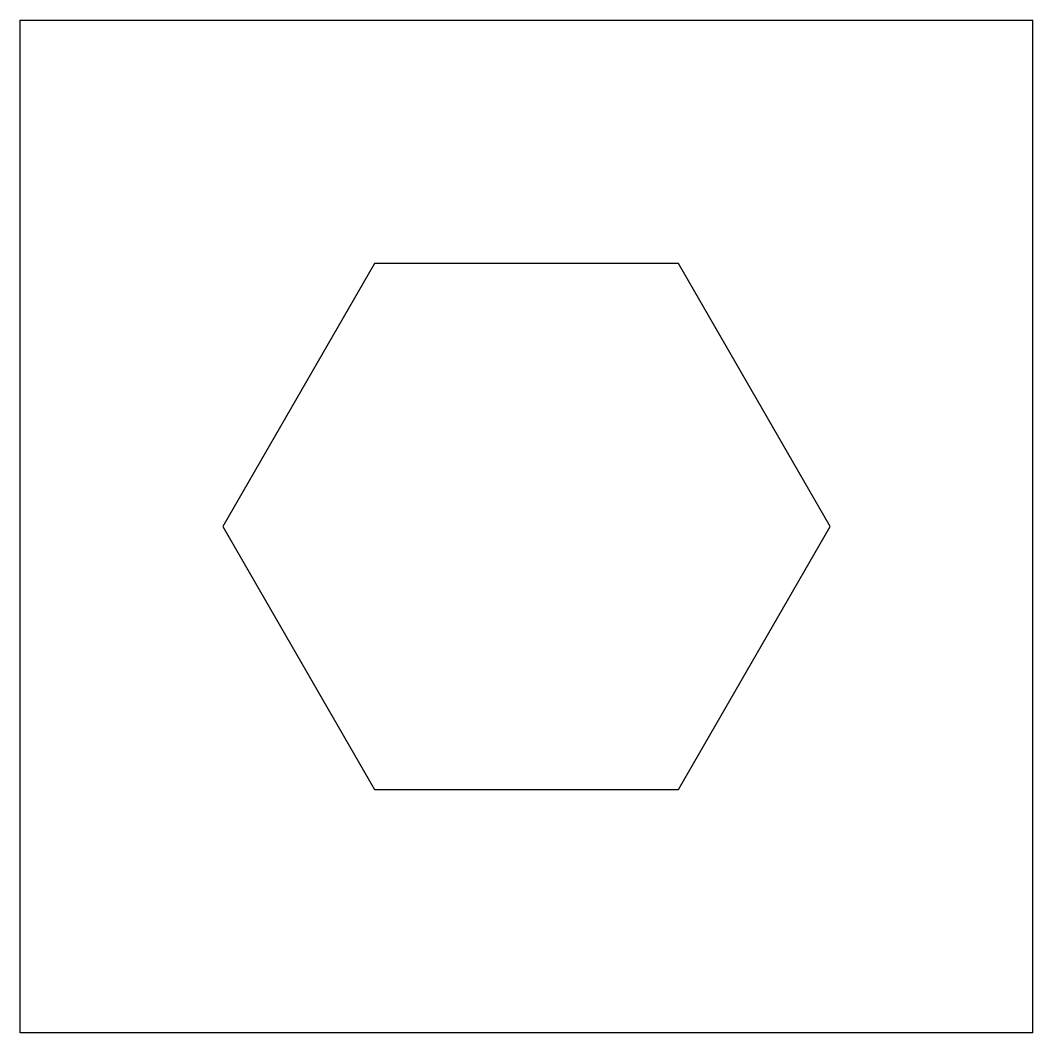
# Model space of a CAD drawing. Header units: millimetres. Extents: x -5 to 5, y -5 to 5.
import ezdxf

# ---------------------------------------------------------------- set-up
doc = ezdxf.new("R2010")
doc.units = ezdxf.units.MM
doc.header["$MEASUREMENT"] = 0
doc.layers.add('Default', color=18, linetype='Continuous', true_color=0x000000)

msp = doc.modelspace()

# ---------------------------------------------------------------- linework, layer by layer
at = {"layer": 'Default'}
for p, q in [((-5, -5), (-5, 5)), ((-5, 5), (5, 5)), ((-1.5, 2.598), (-3, 0)), ((1.5, 2.598), (-1.5, 2.598)), ((3, 0), (1.5, 2.598)), ((-3, 0), (-1.5, -2.598)), ((1.5, -2.598), (3, 0)), ((-1.5, -2.598), (1.5, -2.598))]:
    msp.add_line(p, q, dxfattribs=at)
for points in [[(5, -5), (5, 5)], [(5, -5), (-5, -5)]]:
    msp.add_lwpolyline(points, dxfattribs=at)

doc.saveas('drawing.dxf')
